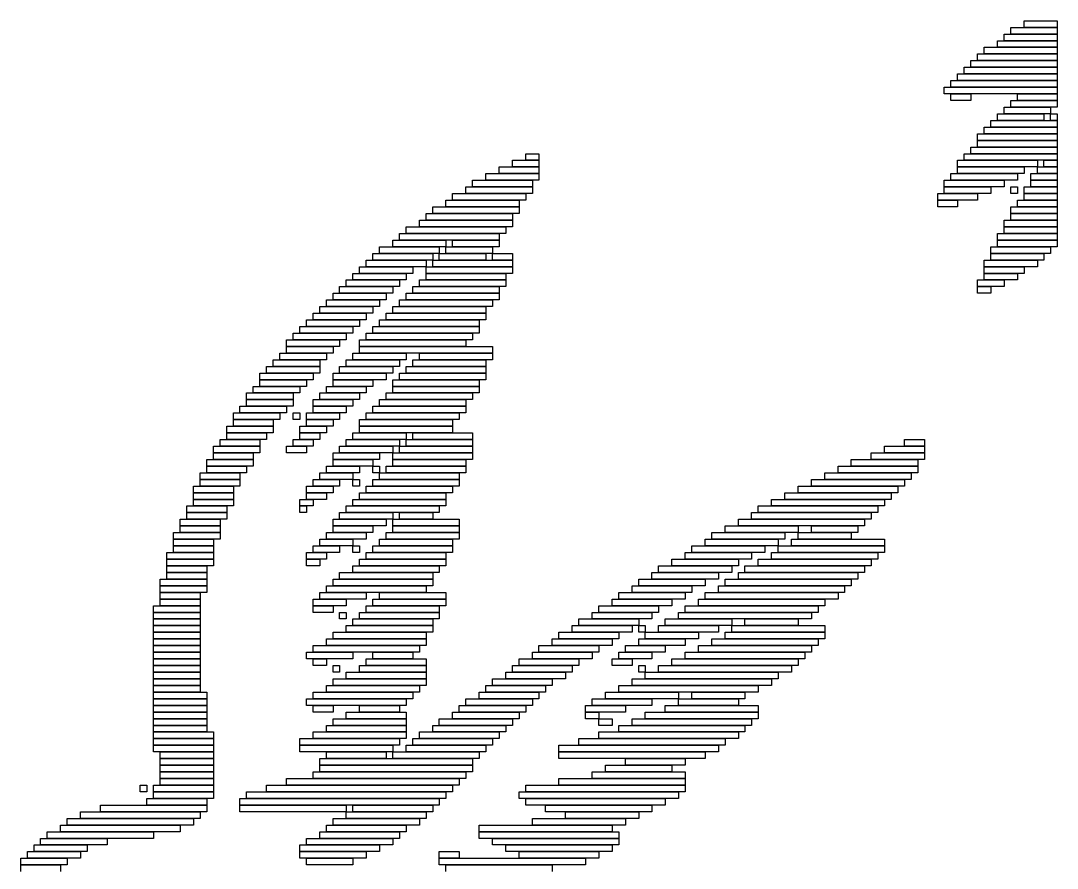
# Model space of a CAD drawing. Extents: x 430 to 613, y 419 to 626.
# Drawn here: x 457 to 613, y 498.5 to 626 of the extents above; entities that cross this region are included whole.
import ezdxf

# ---------------------------------------------------------------- set-up
doc = ezdxf.new("R2010")
doc.units = 0

msp = doc.modelspace()

# ---------------------------------------------------------------- linework, layer by layer
for p, q in [((608, 626), (613, 626)), ((608, 625), (608, 626)), ((613, 626), (613, 625)), ((605, 624), (613, 624)), ((605, 623), (605, 624)), ((606, 625), (613, 625)), ((606, 624), (606, 625)), ((613, 624), (606, 624)), ((613, 625), (608, 625)), ((613, 625), (613, 624)), ((613, 624), (613, 623)), ((604, 623), (613, 623)), ((604, 622), (604, 623)), ((613, 623), (605, 623)), ((613, 623), (613, 622)), ((601, 621), (613, 621)), ((601, 620), (601, 621)), ((602, 622), (613, 622)), ((602, 621), (602, 622)), ((613, 621), (602, 621)), ((613, 622), (604, 622)), ((613, 622), (613, 621)), ((613, 621), (613, 620)), ((600, 620), (613, 620)), ((600, 619), (600, 620)), ((613, 620), (601, 620)), ((613, 620), (613, 619)), ((598, 618), (613, 618)), ((598, 617), (598, 618)), ((599, 619), (613, 619)), ((599, 618), (599, 619)), ((613, 618), (599, 618)), ((613, 619), (600, 619)), ((613, 619), (613, 618)), ((613, 618), (613, 617)), ((597, 617), (613, 617)), ((597, 616), (597, 617)), ((613, 617), (598, 617)), ((613, 617), (613, 616)), ((596, 616), (613, 616)), ((596, 615), (596, 616)), ((613, 615), (596, 615)), ((613, 616), (597, 616)), ((597, 615), (600, 615)), ((597, 614), (597, 615)), ((600, 615), (600, 614)), ((607, 615), (613, 615)), ((607, 614), (607, 615)), ((613, 616), (613, 615)), ((613, 615), (613, 614)), ((600, 614), (597, 614)), ((606, 614), (613, 614)), ((606, 613), (606, 614)), ((613, 614), (607, 614)), ((613, 614), (613, 613)), ((604, 612), (611, 612)), ((604, 611), (604, 612)), ((605, 613), (612, 613)), ((605, 612), (605, 613)), ((612, 612), (605, 612)), ((613, 613), (606, 613)), ((611, 612), (611, 611)), ((612, 613), (612, 612)), ((612, 612), (613, 612)), ((612, 611), (612, 612)), ((613, 612), (613, 611)), ((602, 610), (613, 610)), ((602, 609), (602, 610)), ((603, 611), (613, 611)), ((603, 610), (603, 611)), ((613, 610), (603, 610)), ((611, 611), (604, 611)), ((613, 611), (612, 611)), ((613, 611), (613, 610)), ((613, 610), (613, 609)), ((601, 609), (613, 609)), ((601, 608), (601, 609)), ((613, 609), (602, 609)), ((613, 609), (613, 608)), ((600, 607), (613, 607)), ((600, 606), (600, 607)), ((613, 608), (601, 608)), ((601, 608), (613, 608)), ((601, 607), (601, 608)), ((613, 607), (601, 607)), ((613, 608), (613, 607)), ((613, 607), (613, 606)), ((533, 606), (535, 606)), ((533, 605), (533, 606)), ((535, 606), (535, 605)), ((599, 606), (613, 606)), ((599, 605), (599, 606)), ((613, 606), (600, 606)), ((613, 606), (613, 605)), ((529, 604), (535, 604)), ((529, 603), (529, 604)), ((531, 605), (535, 605)), ((531, 604), (531, 605)), ((535, 604), (531, 604)), ((535, 605), (533, 605)), ((535, 605), (535, 604)), ((535, 604), (535, 603)), ((598, 605), (610, 605)), ((598, 604), (598, 605)), ((610, 604), (598, 604)), ((598, 604), (608, 604)), ((598, 603), (598, 604)), ((613, 605), (599, 605)), ((608, 604), (608, 603)), ((610, 605), (610, 604)), ((610, 604), (613, 604)), ((610, 603), (610, 604)), ((611, 605), (613, 605)), ((611, 604), (611, 605)), ((613, 604), (611, 604)), ((613, 605), (613, 604)), ((613, 604), (613, 603)), ((527, 603), (535, 603)), ((527, 602), (527, 603)), ((535, 603), (529, 603)), ((535, 603), (535, 602)), ((597, 603), (607, 603)), ((597, 602), (597, 603)), ((608, 603), (598, 603)), ((607, 603), (607, 602)), ((609, 603), (613, 603)), ((609, 602), (609, 603)), ((613, 603), (610, 603)), ((613, 603), (613, 602)), ((524, 601), (534, 601)), ((524, 600), (524, 601)), ((525, 602), (534, 602)), ((525, 601), (525, 602)), ((534, 601), (525, 601)), ((535, 602), (527, 602)), ((534, 602), (534, 601)), ((534, 601), (534, 600)), ((596, 602), (605, 602)), ((596, 601), (596, 602)), ((605, 601), (596, 601)), ((596, 601), (603, 601)), ((596, 600), (596, 601)), ((607, 602), (597, 602)), ((603, 601), (603, 600)), ((605, 602), (605, 601)), ((606, 601), (607, 601)), ((606, 600), (606, 601)), ((607, 601), (607, 600)), ((608, 601), (613, 601)), ((608, 600), (608, 601)), ((613, 602), (609, 602)), ((609, 602), (613, 602)), ((609, 601), (609, 602)), ((613, 601), (609, 601)), ((613, 602), (613, 601)), ((613, 601), (613, 600)), ((522, 600), (533, 600)), ((522, 599), (522, 600)), ((534, 600), (524, 600)), ((533, 600), (533, 599)), ((595, 600), (601, 600)), ((595, 599), (595, 600)), ((603, 600), (596, 600)), ((601, 600), (601, 599)), ((607, 600), (606, 600)), ((613, 600), (608, 600)), ((608, 600), (613, 600)), ((608, 599), (608, 600)), ((613, 600), (613, 599)), ((519, 598), (532, 598)), ((519, 597), (519, 598)), ((521, 599), (532, 599)), ((521, 598), (521, 599)), ((532, 598), (521, 598)), ((533, 599), (522, 599)), ((532, 599), (532, 598)), ((532, 598), (532, 597)), ((601, 599), (595, 599)), ((595, 599), (598, 599)), ((595, 598), (595, 599)), ((598, 598), (595, 598)), ((598, 599), (598, 598)), ((606, 598), (613, 598)), ((606, 597), (606, 598)), ((607, 599), (613, 599)), ((607, 598), (607, 599)), ((613, 598), (607, 598)), ((613, 599), (608, 599)), ((613, 599), (613, 598)), ((613, 598), (613, 597)), ((517, 596), (531, 596)), ((517, 595), (517, 596)), ((518, 597), (531, 597)), ((518, 596), (518, 597)), ((531, 596), (518, 596)), ((532, 597), (519, 597)), ((531, 597), (531, 596)), ((531, 596), (531, 595)), ((605, 596), (613, 596)), ((605, 595), (605, 596)), ((613, 597), (606, 597)), ((606, 597), (613, 597)), ((606, 596), (606, 597)), ((613, 596), (606, 596)), ((613, 597), (613, 596)), ((613, 596), (613, 595)), ((515, 595), (530, 595)), ((515, 594), (515, 595)), ((531, 595), (517, 595)), ((530, 595), (530, 594)), ((613, 595), (605, 595)), ((605, 595), (613, 595)), ((605, 594), (605, 595)), ((613, 595), (613, 594)), ((513, 593), (521, 593)), ((513, 592), (513, 593)), ((514, 594), (529, 594)), ((514, 593), (514, 594)), ((529, 593), (514, 593)), ((530, 594), (515, 594)), ((521, 593), (521, 592)), ((522, 593), (529, 593)), ((522, 592), (522, 593)), ((529, 594), (529, 593)), ((529, 593), (529, 592)), ((604, 594), (613, 594)), ((604, 593), (604, 594)), ((613, 593), (604, 593)), ((604, 593), (613, 593)), ((604, 592), (604, 593)), ((613, 594), (605, 594)), ((613, 594), (613, 593)), ((613, 593), (613, 592)), ((511, 592), (520, 592)), ((511, 591), (511, 592)), ((521, 592), (513, 592)), ((520, 592), (520, 591)), ((521, 592), (528, 592)), ((521, 591), (521, 592)), ((529, 592), (522, 592)), ((528, 592), (528, 591)), ((603, 592), (612, 592)), ((603, 591), (603, 592)), ((613, 592), (604, 592)), ((612, 592), (612, 591)), ((509, 590), (518, 590)), ((509, 589), (509, 590)), ((510, 591), (519, 591)), ((510, 590), (510, 591)), ((519, 590), (510, 590)), ((520, 591), (511, 591)), ((518, 590), (518, 589)), ((519, 591), (519, 590)), ((519, 590), (531, 590)), ((519, 589), (519, 590)), ((520, 591), (527, 591)), ((520, 590), (520, 591)), ((527, 590), (520, 590)), ((528, 591), (521, 591)), ((527, 591), (527, 590)), ((528, 591), (531, 591)), ((528, 590), (528, 591)), ((531, 590), (528, 590)), ((531, 591), (531, 590)), ((531, 590), (531, 589)), ((602, 590), (610, 590)), ((602, 589), (602, 590)), ((612, 591), (603, 591)), ((603, 591), (611, 591)), ((603, 590), (603, 591)), ((611, 590), (603, 590)), ((610, 590), (610, 589)), ((611, 591), (611, 590)), ((508, 589), (516, 589)), ((508, 588), (508, 589)), ((518, 589), (509, 589)), ((516, 589), (516, 588)), ((518, 589), (531, 589)), ((518, 588), (518, 589)), ((531, 589), (519, 589)), ((531, 589), (531, 588)), ((610, 589), (602, 589)), ((602, 589), (608, 589)), ((602, 588), (602, 589)), ((608, 589), (608, 588)), ((506, 587), (514, 587)), ((506, 586), (506, 587)), ((507, 588), (515, 588)), ((507, 587), (507, 588)), ((515, 587), (507, 587)), ((516, 588), (508, 588)), ((514, 587), (514, 586)), ((515, 588), (515, 587)), ((517, 587), (530, 587)), ((517, 586), (517, 587)), ((531, 588), (518, 588)), ((518, 588), (530, 588)), ((518, 587), (518, 588)), ((530, 587), (518, 587)), ((530, 588), (530, 587)), ((530, 587), (530, 586)), ((601, 587), (605, 587)), ((601, 586), (601, 587)), ((608, 588), (602, 588)), ((602, 588), (607, 588)), ((602, 587), (602, 588)), ((607, 587), (602, 587)), ((605, 587), (605, 586)), ((607, 588), (607, 587)), ((504, 585), (512, 585)), ((504, 584), (504, 585)), ((505, 586), (513, 586)), ((505, 585), (505, 586)), ((513, 585), (505, 585)), ((514, 586), (506, 586)), ((512, 585), (512, 584)), ((513, 586), (513, 585)), ((515, 585), (529, 585)), ((515, 584), (515, 585)), ((516, 586), (529, 586)), ((516, 585), (516, 586)), ((529, 585), (516, 585)), ((530, 586), (517, 586)), ((529, 586), (529, 585)), ((529, 585), (529, 584)), ((605, 586), (601, 586)), ((601, 586), (603, 586)), ((601, 585), (601, 586)), ((603, 585), (601, 585)), ((603, 586), (603, 585)), ((503, 584), (511, 584)), ((503, 583), (503, 584)), ((512, 584), (504, 584)), ((511, 584), (511, 583)), ((514, 584), (528, 584)), ((514, 583), (514, 584)), ((529, 584), (515, 584)), ((528, 584), (528, 583)), ((501, 582), (509, 582)), ((501, 581), (501, 582)), ((502, 583), (510, 583)), ((502, 582), (502, 583)), ((510, 582), (502, 582)), ((511, 583), (503, 583)), ((509, 582), (509, 581)), ((510, 583), (510, 582)), ((512, 582), (527, 582)), ((512, 581), (512, 582)), ((513, 583), (527, 583)), ((513, 582), (513, 583)), ((527, 582), (513, 582)), ((528, 583), (514, 583)), ((527, 583), (527, 582)), ((527, 582), (527, 581)), ((500, 581), (508, 581)), ((500, 580), (500, 581)), ((509, 581), (501, 581)), ((508, 581), (508, 580)), ((511, 581), (526, 581)), ((511, 580), (511, 581)), ((527, 581), (512, 581)), ((526, 581), (526, 580)), ((498, 579), (506, 579)), ((498, 578), (498, 579)), ((499, 580), (507, 580)), ((499, 579), (499, 580)), ((507, 579), (499, 579)), ((508, 580), (500, 580)), ((506, 579), (506, 578)), ((507, 580), (507, 579)), ((509, 579), (525, 579)), ((509, 578), (509, 579)), ((510, 580), (526, 580)), ((510, 579), (510, 580)), ((526, 579), (510, 579)), ((526, 580), (511, 580)), ((525, 579), (525, 578)), ((526, 580), (526, 579)), ((497, 578), (505, 578)), ((497, 577), (497, 578)), ((506, 578), (498, 578)), ((505, 578), (505, 577)), ((508, 578), (524, 578)), ((508, 577), (508, 578)), ((525, 578), (509, 578)), ((524, 578), (524, 577)), ((496, 576), (503, 576)), ((496, 575), (496, 576)), ((505, 577), (497, 577)), ((497, 577), (504, 577)), ((497, 576), (497, 577)), ((504, 576), (497, 576)), ((503, 576), (503, 575)), ((504, 577), (504, 576)), ((507, 576), (515, 576)), ((507, 575), (507, 576)), ((524, 577), (508, 577)), ((508, 577), (528, 577)), ((508, 576), (508, 577)), ((528, 576), (508, 576)), ((515, 576), (515, 575)), ((517, 576), (528, 576)), ((517, 575), (517, 576)), ((528, 577), (528, 576)), ((528, 576), (528, 575)), ((495, 575), (502, 575)), ((495, 574), (495, 575)), ((503, 575), (496, 575)), ((502, 575), (502, 574)), ((506, 575), (514, 575)), ((506, 574), (506, 575)), ((515, 575), (507, 575)), ((514, 575), (514, 574)), ((516, 575), (527, 575)), ((516, 574), (516, 575)), ((528, 575), (517, 575)), ((527, 575), (527, 574)), ((493, 573), (501, 573)), ((493, 572), (493, 573)), ((494, 574), (502, 574)), ((494, 573), (494, 574)), ((502, 573), (494, 573)), ((502, 574), (495, 574)), ((501, 573), (501, 572)), ((502, 574), (502, 573)), ((504, 573), (512, 573)), ((504, 572), (504, 573)), ((505, 574), (513, 574)), ((505, 573), (505, 574)), ((513, 573), (505, 573)), ((514, 574), (506, 574)), ((512, 573), (512, 572)), ((513, 574), (513, 573)), ((514, 573), (527, 573)), ((514, 572), (514, 573)), ((515, 574), (527, 574)), ((515, 573), (515, 574)), ((527, 573), (515, 573)), ((527, 574), (516, 574)), ((527, 574), (527, 573)), ((527, 573), (527, 572)), ((492, 571), (499, 571)), ((492, 570), (492, 571)), ((501, 572), (493, 572)), ((493, 572), (500, 572)), ((493, 571), (493, 572)), ((500, 571), (493, 571)), ((499, 571), (499, 570)), ((500, 572), (500, 571)), ((503, 571), (509, 571)), ((503, 570), (503, 571)), ((512, 572), (504, 572)), ((504, 572), (510, 572)), ((504, 571), (504, 572)), ((510, 571), (504, 571)), ((509, 571), (509, 570)), ((510, 572), (510, 571)), ((513, 572), (526, 572)), ((513, 571), (513, 572)), ((526, 571), (513, 571)), ((513, 571), (526, 571)), ((513, 570), (513, 571)), ((527, 572), (514, 572)), ((526, 572), (526, 571)), ((526, 571), (526, 570)), ((491, 570), (498, 570)), ((491, 569), (491, 570)), ((499, 570), (492, 570)), ((498, 570), (498, 569)), ((502, 570), (508, 570)), ((502, 569), (502, 570)), ((509, 570), (503, 570)), ((508, 570), (508, 569)), ((512, 570), (525, 570)), ((512, 569), (512, 570)), ((526, 570), (513, 570)), ((525, 570), (525, 569)), ((490, 568), (497, 568)), ((490, 567), (490, 568)), ((498, 569), (491, 569)), ((491, 569), (498, 569)), ((491, 568), (491, 569)), ((498, 568), (491, 568)), ((497, 568), (497, 567)), ((498, 569), (498, 568)), ((501, 569), (507, 569)), ((501, 568), (501, 569)), ((507, 568), (501, 568)), ((501, 568), (506, 568)), ((501, 567), (501, 568)), ((508, 569), (502, 569)), ((506, 568), (506, 567)), ((507, 569), (507, 568)), ((510, 568), (524, 568)), ((510, 567), (510, 568)), ((511, 569), (524, 569)), ((511, 568), (511, 569)), ((524, 568), (511, 568)), ((525, 569), (512, 569)), ((524, 569), (524, 568)), ((524, 568), (524, 567)), ((489, 567), (496, 567)), ((489, 566), (489, 567)), ((497, 567), (490, 567)), ((496, 567), (496, 566)), ((498, 567), (499, 567)), ((498, 566), (498, 567)), ((499, 567), (499, 566)), ((500, 567), (505, 567)), ((500, 566), (500, 567)), ((506, 567), (501, 567)), ((505, 567), (505, 566)), ((509, 567), (523, 567)), ((509, 566), (509, 567)), ((524, 567), (510, 567)), ((523, 567), (523, 566)), ((488, 565), (495, 565)), ((488, 564), (488, 565)), ((496, 566), (489, 566)), ((489, 566), (495, 566)), ((489, 565), (489, 566)), ((495, 565), (489, 565)), ((495, 566), (495, 565)), ((495, 565), (495, 564)), ((499, 566), (498, 566)), ((499, 565), (503, 565)), ((499, 564), (499, 565)), ((505, 566), (500, 566)), ((500, 566), (504, 566)), ((500, 565), (500, 566)), ((504, 565), (500, 565)), ((503, 565), (503, 564)), ((504, 566), (504, 565)), ((508, 566), (522, 566)), ((508, 565), (508, 566)), ((522, 565), (508, 565)), ((508, 565), (522, 565)), ((508, 564), (508, 565)), ((523, 566), (509, 566)), ((522, 566), (522, 565)), ((522, 565), (522, 564)), ((495, 564), (488, 564)), ((488, 564), (494, 564)), ((488, 563), (488, 564)), ((494, 564), (494, 563)), ((503, 564), (499, 564)), ((499, 564), (502, 564)), ((499, 563), (499, 564)), ((502, 564), (502, 563)), ((507, 564), (515, 564)), ((507, 563), (507, 564)), ((522, 564), (508, 564)), ((515, 564), (515, 563)), ((516, 564), (525, 564)), ((516, 563), (516, 564)), ((525, 564), (525, 563)), ((486, 562), (493, 562)), ((486, 561), (486, 562)), ((487, 563), (493, 563)), ((487, 562), (487, 563)), ((493, 562), (487, 562)), ((494, 563), (488, 563)), ((493, 563), (493, 562)), ((493, 562), (493, 561)), ((497, 562), (500, 562)), ((497, 561), (497, 562)), ((498, 563), (501, 563)), ((498, 562), (498, 563)), ((501, 562), (498, 562)), ((502, 563), (499, 563)), ((500, 562), (500, 561)), ((501, 563), (501, 562)), ((505, 562), (513, 562)), ((505, 561), (505, 562)), ((506, 563), (514, 563)), ((506, 562), (506, 563)), ((514, 562), (506, 562)), ((515, 563), (507, 563)), ((513, 562), (513, 561)), ((514, 563), (514, 562)), ((514, 562), (525, 562)), ((514, 561), (514, 562)), ((515, 563), (525, 563)), ((515, 562), (515, 563)), ((525, 562), (515, 562)), ((525, 563), (516, 563)), ((525, 563), (525, 562)), ((525, 562), (525, 561)), ((587, 562), (593, 562)), ((587, 561), (587, 562)), ((590, 563), (593, 563)), ((590, 562), (590, 563)), ((593, 562), (590, 562)), ((593, 563), (593, 562)), ((593, 562), (593, 561)), ((493, 561), (486, 561)), ((486, 561), (492, 561)), ((486, 560), (486, 561)), ((492, 561), (492, 560)), ((500, 561), (497, 561)), ((504, 561), (511, 561)), ((504, 560), (504, 561)), ((513, 561), (505, 561)), ((511, 561), (511, 560)), ((513, 561), (525, 561)), ((513, 560), (513, 561)), ((525, 561), (514, 561)), ((525, 561), (525, 560)), ((585, 561), (593, 561)), ((585, 560), (585, 561)), ((593, 561), (587, 561)), ((593, 561), (593, 560)), ((485, 560), (492, 560)), ((485, 559), (485, 560)), ((492, 559), (485, 559)), ((485, 559), (491, 559)), ((485, 558), (485, 559)), ((492, 560), (486, 560)), ((491, 559), (491, 558)), ((492, 560), (492, 559)), ((503, 559), (508, 559)), ((503, 558), (503, 559)), ((511, 560), (504, 560)), ((504, 560), (510, 560)), ((504, 559), (504, 560)), ((510, 559), (504, 559)), ((508, 559), (508, 558)), ((510, 560), (510, 559)), ((510, 559), (511, 559)), ((510, 558), (510, 559)), ((511, 559), (511, 558)), ((512, 559), (524, 559)), ((512, 558), (512, 559)), ((525, 560), (513, 560)), ((513, 560), (524, 560)), ((513, 559), (513, 560)), ((524, 559), (513, 559)), ((524, 560), (524, 559)), ((524, 559), (524, 558)), ((580, 559), (592, 559)), ((580, 558), (580, 559)), ((582, 560), (592, 560)), ((582, 559), (582, 560)), ((592, 559), (582, 559)), ((593, 560), (585, 560)), ((592, 560), (592, 559)), ((592, 559), (592, 558)), ((484, 558), (490, 558)), ((484, 557), (484, 558)), ((490, 557), (484, 557)), ((484, 557), (490, 557)), ((484, 556), (484, 557)), ((491, 558), (485, 558)), ((490, 558), (490, 557)), ((490, 557), (490, 556)), ((501, 557), (505, 557)), ((501, 556), (501, 557)), ((502, 558), (507, 558)), ((502, 557), (502, 558)), ((507, 557), (502, 557)), ((508, 558), (503, 558)), ((505, 557), (505, 556)), ((507, 558), (507, 557)), ((507, 557), (508, 557)), ((507, 556), (507, 557)), ((508, 557), (508, 556)), ((511, 558), (510, 558)), ((510, 557), (523, 557)), ((510, 556), (510, 557)), ((511, 558), (523, 558)), ((511, 557), (511, 558)), ((523, 557), (511, 557)), ((524, 558), (512, 558)), ((523, 558), (523, 557)), ((523, 557), (523, 556)), ((576, 557), (590, 557)), ((576, 556), (576, 557)), ((578, 558), (591, 558)), ((578, 557), (578, 558)), ((591, 557), (578, 557)), ((592, 558), (580, 558)), ((590, 557), (590, 556)), ((591, 558), (591, 557)), ((483, 556), (489, 556)), ((483, 555), (483, 556)), ((490, 556), (484, 556)), ((489, 556), (489, 555)), ((500, 556), (504, 556)), ((500, 555), (500, 556)), ((505, 556), (501, 556)), ((504, 556), (504, 555)), ((508, 556), (507, 556)), ((509, 556), (522, 556)), ((509, 555), (509, 556)), ((523, 556), (510, 556)), ((522, 556), (522, 555)), ((574, 556), (589, 556)), ((574, 555), (574, 556)), ((590, 556), (576, 556)), ((589, 556), (589, 555)), ((489, 555), (483, 555)), ((483, 555), (489, 555)), ((483, 554), (483, 555)), ((489, 554), (483, 554)), ((483, 554), (489, 554)), ((483, 553), (483, 554)), ((489, 555), (489, 554)), ((489, 554), (489, 553)), ((499, 554), (501, 554)), ((499, 553), (499, 554)), ((504, 555), (500, 555)), ((500, 555), (503, 555)), ((500, 554), (500, 555)), ((503, 554), (500, 554)), ((501, 554), (501, 553)), ((503, 555), (503, 554)), ((507, 554), (521, 554)), ((507, 553), (507, 554)), ((508, 555), (521, 555)), ((508, 554), (508, 555)), ((521, 554), (508, 554)), ((522, 555), (509, 555)), ((521, 555), (521, 554)), ((521, 554), (521, 553)), ((570, 554), (587, 554)), ((570, 553), (570, 554)), ((572, 555), (588, 555)), ((572, 554), (572, 555)), ((588, 554), (572, 554)), ((589, 555), (574, 555)), ((587, 554), (587, 553)), ((588, 555), (588, 554)), ((482, 553), (488, 553)), ((482, 552), (482, 553)), ((489, 553), (483, 553)), ((488, 553), (488, 552)), ((501, 553), (499, 553)), ((499, 553), (500, 553)), ((499, 552), (499, 553)), ((500, 553), (500, 552)), ((506, 553), (520, 553)), ((506, 552), (506, 553)), ((521, 553), (507, 553)), ((520, 553), (520, 552)), ((568, 553), (586, 553)), ((568, 552), (568, 553)), ((587, 553), (570, 553)), ((586, 553), (586, 552)), ((481, 551), (487, 551)), ((481, 550), (481, 551)), ((488, 552), (482, 552)), ((482, 552), (488, 552)), ((482, 551), (482, 552)), ((488, 551), (482, 551)), ((487, 551), (487, 550)), ((488, 552), (488, 551)), ((500, 552), (499, 552)), ((504, 551), (512, 551)), ((504, 550), (504, 551)), ((505, 552), (513, 552)), ((505, 551), (505, 552)), ((513, 551), (505, 551)), ((520, 552), (506, 552)), ((512, 551), (512, 550)), ((513, 552), (513, 551)), ((513, 551), (523, 551)), ((513, 550), (513, 551)), ((514, 552), (519, 552)), ((514, 551), (514, 552)), ((519, 551), (514, 551)), ((519, 552), (519, 551)), ((523, 551), (523, 550)), ((565, 551), (584, 551)), ((565, 550), (565, 551)), ((567, 552), (585, 552)), ((567, 551), (567, 552)), ((585, 551), (567, 551)), ((586, 552), (568, 552)), ((584, 551), (584, 550)), ((585, 552), (585, 551)), ((487, 550), (481, 550)), ((481, 550), (487, 550)), ((481, 549), (481, 550)), ((487, 550), (487, 549)), ((512, 550), (504, 550)), ((504, 550), (510, 550)), ((504, 549), (504, 550)), ((510, 550), (510, 549)), ((523, 550), (513, 550)), ((513, 550), (523, 550)), ((513, 549), (513, 550)), ((523, 550), (523, 549)), ((563, 550), (574, 550)), ((563, 549), (563, 550)), ((584, 550), (565, 550)), ((574, 550), (574, 549)), ((576, 550), (583, 550)), ((576, 549), (576, 550)), ((583, 550), (583, 549)), ((480, 549), (487, 549)), ((480, 548), (480, 549)), ((487, 548), (480, 548)), ((480, 548), (486, 548)), ((480, 547), (480, 548)), ((487, 549), (481, 549)), ((486, 548), (486, 547)), ((487, 549), (487, 548)), ((502, 548), (507, 548)), ((502, 547), (502, 548)), ((503, 549), (509, 549)), ((503, 548), (503, 549)), ((509, 548), (503, 548)), ((510, 549), (504, 549)), ((507, 548), (507, 547)), ((509, 549), (509, 548)), ((511, 548), (522, 548)), ((511, 547), (511, 548)), ((512, 549), (523, 549)), ((512, 548), (512, 549)), ((523, 548), (512, 548)), ((523, 549), (513, 549)), ((522, 548), (522, 547)), ((523, 549), (523, 548)), ((560, 548), (571, 548)), ((560, 547), (560, 548)), ((561, 549), (572, 549)), ((561, 548), (561, 549)), ((572, 548), (561, 548)), ((574, 549), (563, 549)), ((571, 548), (571, 547)), ((572, 549), (572, 548)), ((573, 548), (587, 548)), ((573, 547), (573, 548)), ((574, 549), (582, 549)), ((574, 548), (574, 549)), ((582, 548), (574, 548)), ((583, 549), (576, 549)), ((582, 549), (582, 548)), ((587, 548), (587, 547)), ((479, 546), (486, 546)), ((479, 545), (479, 546)), ((486, 547), (480, 547)), ((480, 547), (486, 547)), ((480, 546), (480, 547)), ((486, 546), (480, 546)), ((486, 547), (486, 546)), ((486, 546), (486, 545)), ((500, 546), (503, 546)), ((500, 545), (500, 546)), ((501, 547), (505, 547)), ((501, 546), (501, 547)), ((505, 546), (501, 546)), ((507, 547), (502, 547)), ((503, 546), (503, 545)), ((505, 547), (505, 546)), ((507, 547), (508, 547)), ((507, 546), (507, 547)), ((508, 546), (507, 546)), ((508, 547), (508, 546)), ((509, 546), (521, 546)), ((509, 545), (509, 546)), ((510, 547), (522, 547)), ((510, 546), (510, 547)), ((522, 546), (510, 546)), ((522, 547), (511, 547)), ((521, 546), (521, 545)), ((522, 547), (522, 546)), ((557, 546), (567, 546)), ((557, 545), (557, 546)), ((558, 547), (569, 547)), ((558, 546), (558, 547)), ((569, 546), (558, 546)), ((571, 547), (560, 547)), ((567, 546), (567, 545)), ((569, 547), (569, 546)), ((570, 546), (586, 546)), ((570, 545), (570, 546)), ((571, 547), (587, 547)), ((571, 546), (571, 547)), ((587, 546), (571, 546)), ((587, 547), (573, 547)), ((586, 546), (586, 545)), ((587, 547), (587, 546)), ((486, 545), (479, 545)), ((479, 545), (486, 545)), ((479, 544), (479, 545)), ((486, 545), (486, 544)), ((503, 545), (500, 545)), ((500, 545), (502, 545)), ((500, 544), (500, 545)), ((502, 545), (502, 544)), ((508, 545), (521, 545)), ((508, 544), (508, 545)), ((521, 545), (509, 545)), ((521, 545), (521, 544)), ((555, 545), (565, 545)), ((555, 544), (555, 545)), ((567, 545), (557, 545)), ((565, 545), (565, 544)), ((568, 545), (585, 545)), ((568, 544), (568, 545)), ((586, 545), (570, 545)), ((585, 545), (585, 544)), ((486, 544), (479, 544)), ((479, 544), (485, 544)), ((479, 543), (479, 544)), ((485, 543), (479, 543)), ((479, 543), (485, 543)), ((479, 542), (479, 543)), ((485, 544), (485, 543)), ((485, 543), (485, 542)), ((502, 544), (500, 544)), ((505, 543), (519, 543)), ((505, 542), (505, 543)), ((507, 544), (520, 544)), ((507, 543), (507, 544)), ((520, 543), (507, 543)), ((521, 544), (508, 544)), ((519, 543), (519, 542)), ((520, 544), (520, 543)), ((552, 543), (562, 543)), ((552, 542), (552, 543)), ((553, 544), (564, 544)), ((553, 543), (553, 544)), ((564, 543), (553, 543)), ((565, 544), (555, 544)), ((562, 543), (562, 542)), ((564, 544), (564, 543)), ((565, 543), (583, 543)), ((565, 542), (565, 543)), ((566, 544), (584, 544)), ((566, 543), (566, 544)), ((584, 543), (566, 543)), ((585, 544), (568, 544)), ((583, 543), (583, 542)), ((584, 544), (584, 543)), ((478, 542), (485, 542)), ((478, 541), (478, 542)), ((485, 542), (479, 542)), ((485, 542), (485, 541)), ((504, 542), (519, 542)), ((504, 541), (504, 542)), ((519, 542), (505, 542)), ((519, 542), (519, 541)), ((550, 542), (560, 542)), ((550, 541), (550, 542)), ((562, 542), (552, 542)), ((560, 542), (560, 541)), ((563, 542), (582, 542)), ((563, 541), (563, 542)), ((583, 542), (565, 542)), ((582, 542), (582, 541)), ((485, 541), (478, 541)), ((478, 541), (485, 541)), ((478, 540), (478, 541)), ((485, 540), (478, 540)), ((478, 540), (484, 540)), ((478, 539), (478, 540)), ((484, 540), (484, 539)), ((485, 541), (485, 540)), ((502, 540), (509, 540)), ((502, 539), (502, 540)), ((503, 541), (518, 541)), ((503, 540), (503, 541)), ((518, 540), (503, 540)), ((519, 541), (504, 541)), ((509, 540), (509, 539)), ((511, 540), (521, 540)), ((511, 539), (511, 540)), ((518, 541), (518, 540)), ((521, 540), (521, 539)), ((547, 540), (557, 540)), ((547, 539), (547, 540)), ((549, 541), (558, 541)), ((549, 540), (549, 541)), ((558, 540), (549, 540)), ((560, 541), (550, 541)), ((557, 540), (557, 539)), ((558, 541), (558, 540)), ((560, 540), (580, 540)), ((560, 539), (560, 540)), ((562, 541), (581, 541)), ((562, 540), (562, 541)), ((581, 540), (562, 540)), ((582, 541), (563, 541)), ((580, 540), (580, 539)), ((581, 541), (581, 540)), ((484, 539), (478, 539)), ((478, 539), (484, 539)), ((478, 538), (478, 539)), ((484, 539), (484, 538)), ((501, 539), (506, 539)), ((501, 538), (501, 539)), ((509, 539), (502, 539)), ((506, 539), (506, 538)), ((510, 539), (521, 539)), ((510, 538), (510, 539)), ((521, 539), (511, 539)), ((521, 539), (521, 538)), ((546, 539), (555, 539)), ((546, 538), (546, 539)), ((557, 539), (547, 539)), ((555, 539), (555, 538)), ((559, 539), (578, 539)), ((559, 538), (559, 539)), ((580, 539), (560, 539)), ((578, 539), (578, 538)), ((477, 538), (484, 538)), ((477, 537), (477, 538)), ((484, 537), (477, 537)), ((477, 537), (484, 537)), ((477, 536), (477, 537)), ((484, 538), (478, 538)), ((484, 538), (484, 537)), ((484, 537), (484, 536)), ((506, 538), (501, 538)), ((501, 538), (504, 538)), ((501, 537), (501, 538)), ((504, 537), (501, 537)), ((504, 538), (504, 537)), ((505, 537), (506, 537)), ((505, 536), (505, 537)), ((506, 537), (506, 536)), ((508, 537), (520, 537)), ((508, 536), (508, 537)), ((509, 538), (520, 538)), ((509, 537), (509, 538)), ((520, 537), (509, 537)), ((521, 538), (510, 538)), ((520, 538), (520, 537)), ((520, 537), (520, 536)), ((543, 537), (552, 537)), ((543, 536), (543, 537)), ((544, 538), (553, 538)), ((544, 537), (544, 538)), ((553, 537), (544, 537)), ((555, 538), (546, 538)), ((552, 537), (552, 536)), ((553, 538), (553, 537)), ((556, 537), (576, 537)), ((556, 536), (556, 537)), ((557, 538), (577, 538)), ((557, 537), (557, 538)), ((577, 537), (557, 537)), ((578, 538), (559, 538)), ((576, 537), (576, 536)), ((577, 538), (577, 537)), ((484, 536), (477, 536)), ((477, 536), (484, 536)), ((477, 535), (477, 536)), ((484, 536), (484, 535)), ((506, 536), (505, 536)), ((507, 536), (519, 536)), ((507, 535), (507, 536)), ((520, 536), (508, 536)), ((519, 536), (519, 535)), ((541, 536), (550, 536)), ((541, 535), (541, 536)), ((552, 536), (543, 536)), ((550, 536), (550, 535)), ((554, 536), (564, 536)), ((554, 535), (554, 536)), ((576, 536), (556, 536)), ((564, 536), (564, 535)), ((566, 536), (574, 536)), ((566, 535), (566, 536)), ((574, 536), (574, 535)), ((484, 535), (477, 535)), ((477, 535), (484, 535)), ((477, 534), (477, 535)), ((484, 534), (477, 534)), ((477, 534), (484, 534)), ((477, 533), (477, 534)), ((484, 535), (484, 534)), ((484, 534), (484, 533)), ((504, 534), (518, 534)), ((504, 533), (504, 534)), ((506, 535), (519, 535)), ((506, 534), (506, 535)), ((519, 534), (506, 534)), ((519, 535), (507, 535)), ((518, 534), (518, 533)), ((519, 535), (519, 534)), ((538, 534), (547, 534)), ((538, 533), (538, 534)), ((540, 535), (549, 535)), ((540, 534), (540, 535)), ((549, 534), (540, 534)), ((550, 535), (541, 535)), ((547, 534), (547, 533)), ((549, 535), (549, 534)), ((550, 535), (551, 535)), ((550, 534), (550, 535)), ((551, 534), (550, 534)), ((551, 535), (551, 534)), ((551, 534), (559, 534)), ((551, 533), (551, 534)), ((553, 535), (562, 535)), ((553, 534), (553, 535)), ((562, 534), (553, 534)), ((564, 535), (554, 535)), ((559, 534), (559, 533)), ((562, 535), (562, 534)), ((563, 534), (578, 534)), ((563, 533), (563, 534)), ((564, 535), (578, 535)), ((564, 534), (564, 535)), ((578, 534), (564, 534)), ((574, 535), (566, 535)), ((578, 535), (578, 534)), ((578, 534), (578, 533)), ((484, 533), (477, 533)), ((477, 533), (484, 533)), ((477, 532), (477, 533)), ((484, 532), (477, 532)), ((477, 532), (484, 532)), ((477, 531), (477, 532)), ((484, 533), (484, 532)), ((484, 532), (484, 531)), ((501, 532), (517, 532)), ((501, 531), (501, 532)), ((503, 533), (518, 533)), ((503, 532), (503, 533)), ((518, 532), (503, 532)), ((518, 533), (504, 533)), ((517, 532), (517, 531)), ((518, 533), (518, 532)), ((535, 532), (544, 532)), ((535, 531), (535, 532)), ((537, 533), (546, 533)), ((537, 532), (537, 533)), ((546, 532), (537, 532)), ((547, 533), (538, 533)), ((544, 532), (544, 531)), ((546, 533), (546, 532)), ((548, 532), (554, 532)), ((548, 531), (548, 532)), ((550, 533), (557, 533)), ((550, 532), (550, 533)), ((557, 532), (550, 532)), ((559, 533), (551, 533)), ((554, 532), (554, 531)), ((557, 533), (557, 532)), ((559, 532), (576, 532)), ((559, 531), (559, 532)), ((561, 533), (577, 533)), ((561, 532), (561, 533)), ((577, 532), (561, 532)), ((578, 533), (563, 533)), ((576, 532), (576, 531)), ((577, 533), (577, 532)), ((484, 531), (477, 531)), ((477, 531), (484, 531)), ((477, 530), (477, 531)), ((484, 531), (484, 530)), ((500, 531), (507, 531)), ((500, 530), (500, 531)), ((517, 531), (501, 531)), ((507, 531), (507, 530)), ((510, 531), (516, 531)), ((510, 530), (510, 531)), ((516, 531), (516, 530)), ((534, 531), (543, 531)), ((534, 530), (534, 531)), ((544, 531), (535, 531)), ((543, 531), (543, 530)), ((547, 531), (552, 531)), ((547, 530), (547, 531)), ((554, 531), (548, 531)), ((552, 531), (552, 530)), ((557, 531), (575, 531)), ((557, 530), (557, 531)), ((576, 531), (559, 531)), ((575, 531), (575, 530)), ((484, 530), (477, 530)), ((477, 530), (484, 530)), ((477, 529), (477, 530)), ((484, 529), (477, 529)), ((477, 529), (484, 529)), ((477, 528), (477, 529)), ((484, 530), (484, 529)), ((484, 529), (484, 528)), ((507, 530), (500, 530)), ((501, 530), (503, 530)), ((501, 529), (501, 530)), ((503, 529), (501, 529)), ((503, 530), (503, 529)), ((504, 529), (505, 529)), ((504, 528), (504, 529)), ((505, 529), (505, 528)), ((508, 529), (518, 529)), ((508, 528), (508, 529)), ((509, 530), (518, 530)), ((509, 529), (509, 530)), ((518, 529), (509, 529)), ((516, 530), (510, 530)), ((518, 530), (518, 529)), ((518, 529), (518, 528)), ((531, 529), (540, 529)), ((531, 528), (531, 529)), ((532, 530), (541, 530)), ((532, 529), (532, 530)), ((541, 529), (532, 529)), ((543, 530), (534, 530)), ((540, 529), (540, 528)), ((541, 530), (541, 529)), ((546, 530), (549, 530)), ((546, 529), (546, 530)), ((549, 529), (546, 529)), ((552, 530), (547, 530)), ((549, 530), (549, 529)), ((550, 529), (551, 529)), ((550, 528), (550, 529)), ((551, 529), (551, 528)), ((553, 529), (573, 529)), ((553, 528), (553, 529)), ((555, 530), (574, 530)), ((555, 529), (555, 530)), ((574, 529), (555, 529)), ((575, 530), (557, 530)), ((573, 529), (573, 528)), ((574, 530), (574, 529)), ((484, 528), (477, 528)), ((477, 528), (484, 528)), ((477, 527), (477, 528)), ((484, 528), (484, 527)), ((505, 528), (504, 528)), ((506, 528), (518, 528)), ((506, 527), (506, 528)), ((518, 528), (508, 528)), ((518, 528), (518, 527)), ((530, 528), (539, 528)), ((530, 527), (530, 528)), ((540, 528), (531, 528)), ((539, 528), (539, 527)), ((551, 528), (550, 528)), ((551, 528), (571, 528)), ((551, 527), (551, 528)), ((573, 528), (553, 528)), ((571, 528), (571, 527)), ((484, 527), (477, 527)), ((477, 527), (484, 527)), ((477, 526), (477, 527)), ((484, 526), (477, 526)), ((477, 526), (484, 526)), ((477, 525), (477, 526)), ((484, 527), (484, 526)), ((484, 526), (484, 525)), ((503, 526), (517, 526)), ((503, 525), (503, 526)), ((504, 527), (518, 527)), ((504, 526), (504, 527)), ((518, 526), (504, 526)), ((518, 527), (506, 527)), ((517, 526), (517, 525)), ((518, 527), (518, 526)), ((527, 526), (536, 526)), ((527, 525), (527, 526)), ((528, 527), (537, 527)), ((528, 526), (528, 527)), ((537, 526), (528, 526)), ((539, 527), (530, 527)), ((536, 526), (536, 525)), ((537, 527), (537, 526)), ((547, 526), (568, 526)), ((547, 525), (547, 526)), ((549, 527), (570, 527)), ((549, 526), (549, 527)), ((570, 526), (549, 526)), ((571, 527), (551, 527)), ((568, 526), (568, 525)), ((570, 527), (570, 526)), ((484, 525), (477, 525)), ((477, 525), (485, 525)), ((477, 524), (477, 525)), ((485, 525), (485, 524)), ((501, 525), (516, 525)), ((501, 524), (501, 525)), ((517, 525), (503, 525)), ((516, 525), (516, 524)), ((526, 525), (535, 525)), ((526, 524), (526, 525)), ((536, 525), (527, 525)), ((535, 525), (535, 524)), ((545, 525), (556, 525)), ((545, 524), (545, 525)), ((568, 525), (547, 525)), ((556, 525), (556, 524)), ((558, 525), (566, 525)), ((558, 524), (558, 525)), ((566, 525), (566, 524)), ((485, 524), (477, 524)), ((477, 524), (485, 524)), ((477, 523), (477, 524)), ((485, 523), (477, 523)), ((477, 523), (485, 523)), ((477, 522), (477, 523)), ((485, 524), (485, 523)), ((485, 523), (485, 522)), ((500, 524), (515, 524)), ((500, 523), (500, 524)), ((515, 523), (500, 523)), ((516, 524), (501, 524)), ((501, 523), (504, 523)), ((501, 522), (501, 523)), ((504, 523), (504, 522)), ((508, 523), (514, 523)), ((508, 522), (508, 523)), ((514, 523), (514, 522)), ((515, 524), (515, 523)), ((523, 523), (533, 523)), ((523, 522), (523, 523)), ((524, 524), (534, 524)), ((524, 523), (524, 524)), ((534, 523), (524, 523)), ((535, 524), (526, 524)), ((533, 523), (533, 522)), ((534, 524), (534, 523)), ((542, 523), (548, 523)), ((542, 522), (542, 523)), ((543, 524), (552, 524)), ((543, 523), (543, 524)), ((552, 523), (543, 523)), ((556, 524), (545, 524)), ((548, 523), (548, 522)), ((552, 524), (552, 523)), ((554, 523), (568, 523)), ((554, 522), (554, 523)), ((556, 524), (565, 524)), ((556, 523), (556, 524)), ((565, 523), (556, 523)), ((566, 524), (558, 524)), ((565, 524), (565, 523)), ((568, 523), (568, 522)), ((485, 522), (477, 522)), ((477, 522), (485, 522)), ((477, 521), (477, 522)), ((485, 522), (485, 521)), ((504, 522), (501, 522)), ((506, 522), (515, 522)), ((506, 521), (506, 522)), ((514, 522), (508, 522)), ((515, 522), (515, 521)), ((522, 522), (532, 522)), ((522, 521), (522, 522)), ((533, 522), (523, 522)), ((532, 522), (532, 521)), ((548, 522), (542, 522)), ((542, 522), (544, 522)), ((542, 521), (542, 522)), ((544, 522), (544, 521)), ((551, 522), (568, 522)), ((551, 521), (551, 522)), ((568, 522), (554, 522)), ((568, 522), (568, 521)), ((485, 521), (477, 521)), ((477, 521), (485, 521)), ((477, 520), (477, 521)), ((485, 520), (477, 520)), ((477, 520), (485, 520)), ((477, 519), (477, 520)), ((485, 521), (485, 520)), ((485, 520), (485, 519)), ((503, 520), (515, 520)), ((503, 519), (503, 520)), ((504, 521), (515, 521)), ((504, 520), (504, 521)), ((515, 520), (504, 520)), ((515, 521), (506, 521)), ((515, 521), (515, 520)), ((515, 520), (515, 519)), ((519, 520), (530, 520)), ((519, 519), (519, 520)), ((520, 521), (531, 521)), ((520, 520), (520, 521)), ((531, 520), (520, 520)), ((532, 521), (522, 521)), ((530, 520), (530, 519)), ((531, 521), (531, 520)), ((544, 521), (542, 521)), ((544, 521), (546, 521)), ((544, 520), (544, 521)), ((546, 520), (544, 520)), ((546, 521), (546, 520)), ((547, 520), (566, 520)), ((547, 519), (547, 520)), ((549, 521), (567, 521)), ((549, 520), (549, 521)), ((567, 520), (549, 520)), ((568, 521), (551, 521)), ((566, 520), (566, 519)), ((567, 521), (567, 520)), ((485, 519), (477, 519)), ((477, 519), (486, 519)), ((477, 518), (477, 519)), ((486, 518), (477, 518)), ((477, 518), (486, 518)), ((477, 517), (477, 518)), ((486, 519), (486, 518)), ((486, 518), (486, 517)), ((499, 518), (514, 518)), ((499, 517), (499, 518)), ((501, 519), (515, 519)), ((501, 518), (501, 519)), ((515, 518), (501, 518)), ((515, 519), (503, 519)), ((514, 518), (514, 517)), ((515, 519), (515, 518)), ((516, 518), (528, 518)), ((516, 517), (516, 518)), ((517, 519), (529, 519)), ((517, 518), (517, 519)), ((529, 518), (517, 518)), ((530, 519), (519, 519)), ((528, 518), (528, 517)), ((529, 519), (529, 518)), ((541, 518), (563, 518)), ((541, 517), (541, 518)), ((544, 519), (565, 519)), ((544, 518), (544, 519)), ((565, 518), (544, 518)), ((566, 519), (547, 519)), ((563, 518), (563, 517)), ((565, 519), (565, 518)), ((486, 517), (477, 517)), ((477, 517), (486, 517)), ((477, 516), (477, 517)), ((486, 517), (486, 516)), ((514, 517), (499, 517)), ((499, 517), (513, 517)), ((499, 516), (499, 517)), ((513, 517), (513, 516)), ((515, 517), (527, 517)), ((515, 516), (515, 517)), ((528, 517), (516, 517)), ((527, 517), (527, 516)), ((538, 517), (562, 517)), ((538, 516), (538, 517)), ((563, 517), (541, 517)), ((562, 517), (562, 516)), ((486, 516), (477, 516)), ((478, 516), (486, 516)), ((478, 515), (478, 516)), ((486, 515), (478, 515)), ((478, 515), (486, 515)), ((478, 514), (478, 515)), ((486, 516), (486, 515)), ((486, 515), (486, 514)), ((513, 516), (499, 516)), ((502, 515), (525, 515)), ((502, 514), (502, 515)), ((503, 516), (512, 516)), ((503, 515), (503, 516)), ((512, 515), (503, 515)), ((512, 516), (512, 515)), ((513, 516), (526, 516)), ((513, 515), (513, 516)), ((526, 515), (513, 515)), ((527, 516), (515, 516)), ((525, 515), (525, 514)), ((526, 516), (526, 515)), ((562, 516), (538, 516)), ((538, 516), (560, 516)), ((538, 515), (538, 516)), ((560, 515), (538, 515)), ((548, 515), (557, 515)), ((548, 514), (548, 515)), ((557, 515), (557, 514)), ((560, 516), (560, 515)), ((486, 514), (478, 514)), ((478, 514), (486, 514)), ((478, 513), (478, 514)), ((486, 514), (486, 513)), ((525, 514), (502, 514)), ((502, 514), (525, 514)), ((502, 513), (502, 514)), ((525, 514), (525, 513)), ((545, 514), (555, 514)), ((545, 513), (545, 514)), ((557, 514), (548, 514)), ((555, 514), (555, 513)), ((486, 513), (478, 513)), ((478, 513), (486, 513)), ((478, 512), (478, 513)), ((486, 512), (478, 512)), ((478, 512), (486, 512)), ((478, 511), (478, 512)), ((486, 513), (486, 512)), ((486, 512), (486, 511)), ((497, 512), (523, 512)), ((497, 511), (497, 512)), ((501, 513), (524, 513)), ((501, 512), (501, 513)), ((524, 512), (501, 512)), ((525, 513), (502, 513)), ((523, 512), (523, 511)), ((524, 513), (524, 512)), ((538, 512), (557, 512)), ((538, 511), (538, 512)), ((543, 513), (557, 513)), ((543, 512), (543, 513)), ((557, 512), (543, 512)), ((555, 513), (545, 513)), ((557, 513), (557, 512)), ((557, 512), (557, 511)), ((475, 511), (476, 511)), ((475, 510), (475, 511)), ((476, 511), (476, 510)), ((477, 511), (486, 511)), ((477, 510), (477, 511)), ((486, 511), (478, 511)), ((486, 511), (486, 510)), ((494, 511), (522, 511)), ((494, 510), (494, 511)), ((523, 511), (497, 511)), ((522, 511), (522, 510)), ((533, 511), (557, 511)), ((533, 510), (533, 511)), ((557, 511), (538, 511)), ((557, 511), (557, 510)), ((476, 510), (475, 510)), ((476, 509), (485, 509)), ((476, 508), (476, 509)), ((486, 510), (477, 510)), ((477, 510), (486, 510)), ((477, 509), (477, 510)), ((486, 509), (477, 509)), ((485, 509), (485, 508)), ((486, 510), (486, 509)), ((490, 509), (520, 509)), ((490, 508), (490, 509)), ((491, 510), (521, 510)), ((491, 509), (491, 510)), ((521, 509), (491, 509)), ((522, 510), (494, 510)), ((520, 509), (520, 508)), ((521, 510), (521, 509)), ((532, 510), (556, 510)), ((532, 509), (532, 510)), ((556, 509), (532, 509)), ((557, 510), (533, 510)), ((533, 509), (554, 509)), ((533, 508), (533, 509)), ((554, 509), (554, 508)), ((556, 510), (556, 509)), ((466, 507), (484, 507)), ((466, 506), (466, 507)), ((469, 508), (485, 508)), ((469, 507), (469, 508)), ((485, 507), (469, 507)), ((485, 508), (476, 508)), ((484, 507), (484, 506)), ((485, 508), (485, 507)), ((520, 508), (490, 508)), ((490, 508), (506, 508)), ((490, 507), (490, 508)), ((506, 507), (490, 507)), ((506, 508), (506, 507)), ((506, 507), (518, 507)), ((506, 506), (506, 507)), ((507, 508), (519, 508)), ((507, 507), (507, 508)), ((519, 507), (507, 507)), ((518, 507), (518, 506)), ((519, 508), (519, 507)), ((554, 508), (533, 508)), ((536, 508), (552, 508)), ((536, 507), (536, 508)), ((552, 507), (536, 507)), ((539, 507), (550, 507)), ((539, 506), (539, 507)), ((550, 507), (550, 506)), ((552, 508), (552, 507)), ((464, 506), (483, 506)), ((464, 505), (464, 506)), ((484, 506), (466, 506)), ((483, 506), (483, 505)), ((504, 506), (517, 506)), ((504, 505), (504, 506)), ((518, 506), (506, 506)), ((517, 506), (517, 505)), ((534, 506), (548, 506)), ((534, 505), (534, 506)), ((550, 506), (539, 506)), ((548, 506), (548, 505)), ((461, 504), (477, 504)), ((461, 503), (461, 504)), ((463, 505), (481, 505)), ((463, 504), (463, 505)), ((481, 504), (463, 504)), ((483, 505), (464, 505)), ((477, 504), (477, 503)), ((481, 505), (481, 504)), ((502, 504), (514, 504)), ((502, 503), (502, 504)), ((503, 505), (515, 505)), ((503, 504), (503, 505)), ((515, 504), (503, 504)), ((517, 505), (504, 505)), ((514, 504), (514, 503)), ((515, 505), (515, 504)), ((526, 505), (546, 505)), ((526, 504), (526, 505)), ((546, 504), (526, 504)), ((526, 504), (547, 504)), ((526, 503), (526, 504)), ((548, 505), (534, 505)), ((546, 505), (546, 504)), ((547, 504), (547, 503)), ((460, 503), (470, 503)), ((460, 502), (460, 503)), ((477, 503), (461, 503)), ((470, 503), (470, 502)), ((500, 503), (513, 503)), ((500, 502), (500, 503)), ((514, 503), (502, 503)), ((513, 503), (513, 502)), ((547, 503), (526, 503)), ((528, 503), (547, 503)), ((528, 502), (528, 503)), ((547, 503), (547, 502)), ((458, 501), (466, 501)), ((458, 500), (458, 501)), ((459, 502), (467, 502)), ((459, 501), (459, 502)), ((467, 501), (459, 501)), ((470, 502), (460, 502)), ((466, 501), (466, 500)), ((467, 502), (467, 501)), ((499, 502), (511, 502)), ((499, 501), (499, 502)), ((511, 501), (499, 501)), ((499, 501), (509, 501)), ((499, 500), (499, 501)), ((513, 502), (500, 502)), ((509, 501), (509, 500)), ((511, 502), (511, 501)), ((520, 501), (523, 501)), ((520, 500), (520, 501)), ((523, 501), (523, 500)), ((547, 502), (528, 502)), ((530, 502), (546, 502)), ((530, 501), (530, 502)), ((546, 501), (530, 501)), ((532, 501), (544, 501)), ((532, 500), (532, 501)), ((544, 501), (544, 500)), ((546, 502), (546, 501)), ((457, 500), (464, 500)), ((457, 499), (457, 500)), ((466, 500), (458, 500)), ((464, 500), (464, 499)), ((509, 500), (499, 500)), ((500, 500), (507, 500)), ((500, 499), (500, 500)), ((507, 500), (507, 499)), ((523, 500), (520, 500)), ((520, 500), (542, 500)), ((520, 499), (520, 500)), ((544, 500), (532, 500)), ((542, 500), (542, 499)), ((464, 499), (457, 499)), ((457, 499), (463, 499)), ((457, 498), (457, 499)), ((463, 499), (463, 498)), ((507, 499), (500, 499)), ((542, 499), (520, 499)), ((521, 499), (537, 499)), ((521, 498), (521, 499)), ((537, 499), (537, 498))]:
    msp.add_line(p, q)

doc.saveas('drawing.dxf')
